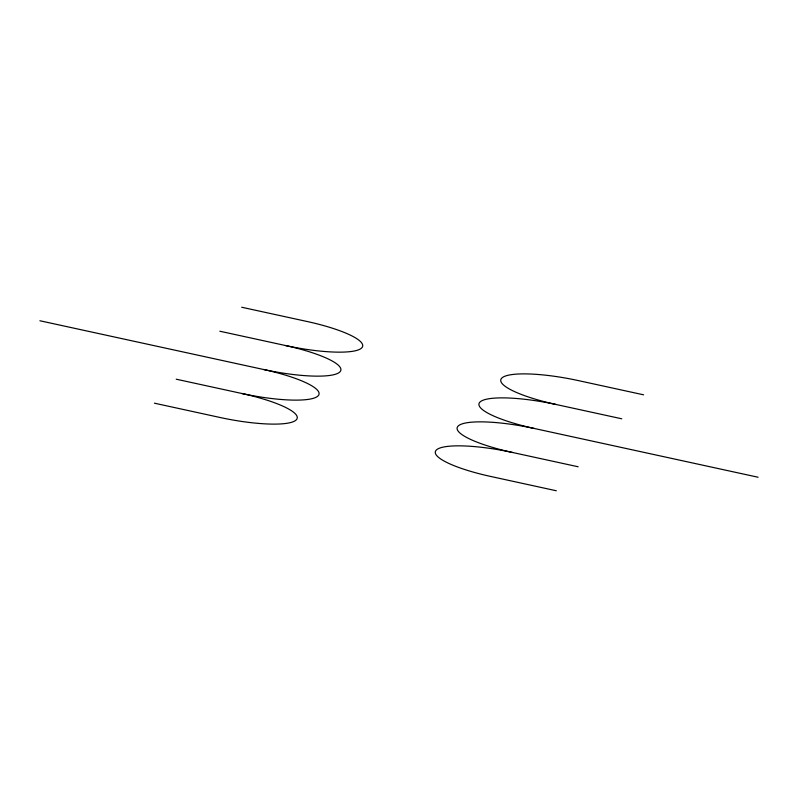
<?xml version="1.0" encoding="UTF-8"?>
<svg xmlns="http://www.w3.org/2000/svg" width="798" height="798" viewBox="0 0 798 798"><rect width="100%" height="100%" fill="white"/><g stroke="black" fill="none" stroke-linecap="round" stroke-linejoin="round"><path stroke-width="1.2" d="M241.684 307.24L307.21 321.524A67.581 13.935 10.8 0 1 361.833 347.788A67.581 13.935 10.8 0 1 285.395 345.504L219.859 331.23M643.597 394.82L578.071 380.536A67.581 13.935 10.8 0 0 501.633 378.252A67.581 13.935 10.8 0 0 556.246 404.526L621.782 418.8M39.9 320.756L263.569 369.494A67.581 13.935 10.8 0 0 340.008 371.778A67.581 13.935 10.8 0 0 285.395 345.504M578.141 466.77L512.605 452.496A67.581 13.935 10.8 0 1 457.992 426.222A67.581 13.935 10.8 0 1 534.431 428.506L758.1 477.244M176.218 379.2L241.754 393.474A67.581 13.935 10.8 0 0 318.193 395.758A67.581 13.935 10.8 0 0 263.569 369.494M154.403 403.18L219.929 417.464A67.581 13.935 10.8 0 0 296.367 419.748A67.581 13.935 10.8 0 0 241.754 393.474M556.316 490.76L490.79 476.476A67.581 13.935 10.8 0 1 436.167 450.212A67.581 13.935 10.8 0 1 512.605 452.496M534.431 428.506A67.581 13.935 10.8 0 1 479.807 402.242A67.581 13.935 10.8 0 1 556.246 404.526"/></g></svg>
